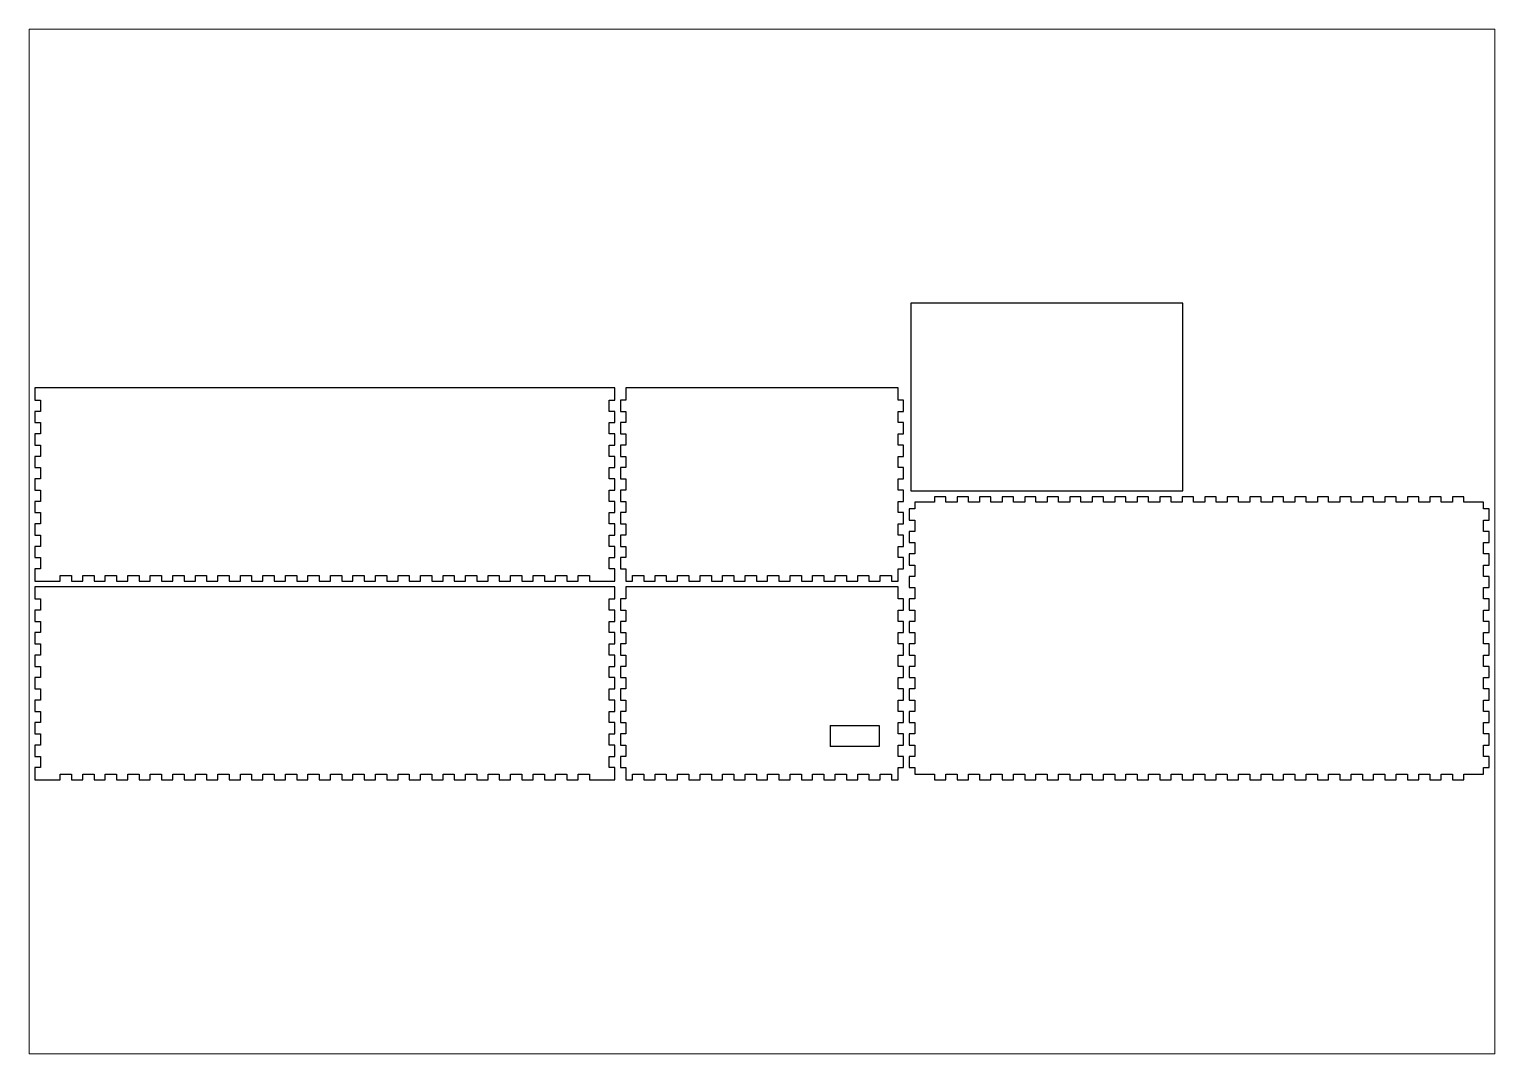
# Paper-space layout 'Layout1' of a CAD drawing. Header units: inches. Extents: x 1.14 to 10.26, y 0.8 to 7.17.
# The model-space entities are those that its viewports show. They can reach past a viewport. Long polylines and large blocks are cut down to what shows.
import ezdxf

# ---------------------------------------------------------------- set-up
doc = ezdxf.new("R2010")
doc.units = ezdxf.units.IN
doc.header["$MEASUREMENT"] = 0
for name, color, linetype in [('back_outsideCutPath', 7, 'Continuous'), ('bottom_outsideCutPath', 7, 'Continuous'), ('front_outsideCutPath', 7, 'Continuous'), ('left_outsideCutPath', 7, 'Continuous'), ('right_outsideCutPath', 7, 'Continuous')]:
    doc.layers.add(name, color=color, linetype=linetype)

msp = doc.modelspace()

# ---------------------------------------------------------------- linework, layer by layer
at = {"linetype": 'Continuous'}
for p, q in [((611.74, 257.2), (466.74, 257.2)), ((466.74, 257.2), (466.74, 157.2)), ((611.74, 157.2), (611.74, 257.2)), ((466.74, 157.2), (611.74, 157.2)), ((423.75, 32), (450, 32)), ((423.75, 32), (423.75, 20.75)), ((450, 32), (450, 20.75)), ((450, 20.75), (423.75, 20.75))]:
    msp.add_line(p, q, dxfattribs=at)
at = {"layer": 'back_outsideCutPath'}
for p, q in [((0, 212), (0, 205.5)), ((309, 212), (0, 212)), ((309, 205.5), (309, 212)), ((0, 205.5), (3, 205.5)), ((3, 205.5), (3, 199.5)), ((306, 199.5), (306, 205.5)), ((306, 205.5), (309, 205.5)), ((3, 199.5), (0, 199.5)), ((0, 199.5), (0, 193.5)), ((309, 199.5), (306, 199.5)), ((309, 193.5), (309, 199.5)), ((0, 193.5), (3, 193.5)), ((3, 187.5), (0, 187.5)), ((0, 187.5), (0, 181.5)), ((3, 193.5), (3, 187.5)), ((306, 187.5), (306, 193.5)), ((306, 193.5), (309, 193.5)), ((309, 187.5), (306, 187.5)), ((309, 181.5), (309, 187.5)), ((0, 181.5), (3, 181.5)), ((3, 181.5), (3, 175.5)), ((306, 175.5), (306, 181.5)), ((306, 181.5), (309, 181.5)), ((3, 175.5), (0, 175.5)), ((0, 175.5), (0, 169.5)), ((309, 175.5), (306, 175.5)), ((309, 169.5), (309, 175.5)), ((0, 169.5), (3, 169.5)), ((3, 169.5), (3, 163.5)), ((306, 163.5), (306, 169.5)), ((306, 169.5), (309, 169.5)), ((3, 163.5), (0, 163.5)), ((0, 163.5), (0, 157.5)), ((0, 157.5), (3, 157.5)), ((3, 157.5), (3, 151.5)), ((309, 163.5), (306, 163.5)), ((306, 151.5), (306, 157.5)), ((306, 157.5), (309, 157.5)), ((309, 157.5), (309, 163.5)), ((3, 151.5), (0, 151.5)), ((0, 151.5), (0, 145.5)), ((309, 151.5), (306, 151.5)), ((309, 145.5), (309, 151.5)), ((0, 145.5), (3, 145.5)), ((3, 145.5), (3, 139.5)), ((306, 139.5), (306, 145.5)), ((306, 145.5), (309, 145.5)), ((3, 139.5), (0, 139.5)), ((0, 139.5), (0, 133.5)), ((0, 133.5), (3, 133.5)), ((3, 133.5), (3, 127.5)), ((309, 139.5), (306, 139.5)), ((306, 127.5), (306, 133.5)), ((306, 133.5), (309, 133.5)), ((309, 133.5), (309, 139.5)), ((3, 127.5), (0, 127.5)), ((0, 127.5), (0, 121.5)), ((309, 127.5), (306, 127.5)), ((309, 121.5), (309, 127.5)), ((0, 121.5), (3, 121.5)), ((3, 121.5), (3, 115.5)), ((306, 115.5), (306, 121.5)), ((306, 121.5), (309, 121.5)), ((3, 115.5), (0, 115.5)), ((0, 115.5), (0, 109)), ((13.5, 109), (13.5, 112)), ((13.5, 112), (19.5, 112)), ((19.5, 112), (19.5, 109)), ((25.5, 109), (25.5, 112)), ((25.5, 112), (31.5, 112)), ((31.5, 112), (31.5, 109)), ((37.5, 109), (37.5, 112)), ((37.5, 112), (43.5, 112)), ((43.5, 112), (43.5, 109)), ((49.5, 109), (49.5, 112)), ((49.5, 112), (55.5, 112)), ((55.5, 112), (55.5, 109)), ((61.5, 109), (61.5, 112)), ((61.5, 112), (67.5, 112)), ((67.5, 112), (67.5, 109)), ((73.5, 109), (73.5, 112)), ((73.5, 112), (79.5, 112)), ((79.5, 112), (79.5, 109)), ((85.5, 109), (85.5, 112)), ((85.5, 112), (91.5, 112)), ((91.5, 112), (91.5, 109)), ((97.5, 109), (97.5, 112)), ((97.5, 112), (103.5, 112)), ((103.5, 112), (103.5, 109)), ((109.5, 109), (109.5, 112)), ((109.5, 112), (115.5, 112)), ((115.5, 112), (115.5, 109)), ((121.5, 109), (121.5, 112)), ((121.5, 112), (127.5, 112)), ((127.5, 112), (127.5, 109)), ((133.5, 109), (133.5, 112)), ((133.5, 112), (139.5, 112)), ((139.5, 112), (139.5, 109)), ((145.5, 109), (145.5, 112)), ((145.5, 112), (151.5, 112)), ((151.5, 112), (151.5, 109)), ((157.5, 109), (157.5, 112)), ((157.5, 112), (163.5, 112)), ((163.5, 112), (163.5, 109)), ((169.5, 109), (169.5, 112)), ((169.5, 112), (175.5, 112)), ((175.5, 112), (175.5, 109)), ((181.5, 109), (181.5, 112)), ((181.5, 112), (187.5, 112)), ((187.5, 112), (187.5, 109)), ((193.5, 109), (193.5, 112)), ((193.5, 112), (199.5, 112)), ((199.5, 112), (199.5, 109)), ((205.5, 109), (205.5, 112)), ((205.5, 112), (211.5, 112)), ((211.5, 112), (211.5, 109)), ((217.5, 109), (217.5, 112)), ((217.5, 112), (223.5, 112)), ((223.5, 112), (223.5, 109)), ((229.5, 109), (229.5, 112)), ((229.5, 112), (235.5, 112)), ((235.5, 112), (235.5, 109)), ((241.5, 109), (241.5, 112)), ((241.5, 112), (247.5, 112)), ((247.5, 112), (247.5, 109)), ((253.5, 109), (253.5, 112)), ((253.5, 112), (259.5, 112)), ((259.5, 112), (259.5, 109)), ((265.5, 109), (265.5, 112)), ((265.5, 112), (271.5, 112)), ((271.5, 112), (271.5, 109)), ((277.5, 109), (277.5, 112)), ((277.5, 112), (283.5, 112)), ((283.5, 112), (283.5, 109)), ((289.5, 109), (289.5, 112)), ((289.5, 112), (295.5, 112)), ((295.5, 112), (295.5, 109)), ((309, 115.5), (306, 115.5)), ((309, 109), (309, 115.5)), ((0, 109), (13.5, 109)), ((19.5, 109), (25.5, 109)), ((31.5, 109), (37.5, 109)), ((43.5, 109), (49.5, 109)), ((55.5, 109), (61.5, 109)), ((67.5, 109), (73.5, 109)), ((79.5, 109), (85.5, 109)), ((91.5, 109), (97.5, 109)), ((103.5, 109), (109.5, 109)), ((115.5, 109), (121.5, 109)), ((127.5, 109), (133.5, 109)), ((139.5, 109), (145.5, 109)), ((151.5, 109), (157.5, 109)), ((163.5, 109), (169.5, 109)), ((175.5, 109), (181.5, 109)), ((187.5, 109), (193.5, 109)), ((199.5, 109), (205.5, 109)), ((211.5, 109), (217.5, 109)), ((223.5, 109), (229.5, 109)), ((235.5, 109), (241.5, 109)), ((247.5, 109), (253.5, 109)), ((259.5, 109), (265.5, 109)), ((271.5, 109), (277.5, 109)), ((283.5, 109), (289.5, 109)), ((295.5, 109), (301.5, 109)), ((301.5, 109), (309, 109))]:
    msp.add_line(p, q, dxfattribs=at)
at = {"layer": 'bottom_outsideCutPath'}
for p, q in [((469, 151), (469, 147.5)), ((473.5, 151), (469, 151)), ((479.5, 151), (473.5, 151)), ((485.5, 154), (479.5, 154)), ((479.5, 154), (479.5, 151)), ((485.5, 151), (485.5, 154)), ((491.5, 151), (485.5, 151)), ((497.5, 154), (491.5, 154)), ((491.5, 154), (491.5, 151)), ((497.5, 151), (497.5, 154)), ((503.5, 151), (497.5, 151)), ((509.5, 154), (503.5, 154)), ((503.5, 154), (503.5, 151)), ((509.5, 151), (509.5, 154)), ((515.5, 151), (509.5, 151)), ((521.5, 154), (515.5, 154)), ((515.5, 154), (515.5, 151)), ((521.5, 151), (521.5, 154)), ((527.5, 151), (521.5, 151)), ((533.5, 154), (527.5, 154)), ((527.5, 154), (527.5, 151)), ((533.5, 151), (533.5, 154)), ((539.5, 151), (533.5, 151)), ((545.5, 154), (539.5, 154)), ((539.5, 154), (539.5, 151)), ((545.5, 151), (545.5, 154)), ((551.5, 151), (545.5, 151)), ((557.5, 154), (551.5, 154)), ((551.5, 154), (551.5, 151)), ((557.5, 151), (557.5, 154)), ((563.5, 151), (557.5, 151)), ((569.5, 154), (563.5, 154)), ((563.5, 154), (563.5, 151)), ((569.5, 151), (569.5, 154)), ((575.5, 151), (569.5, 151)), ((581.5, 154), (575.5, 154)), ((575.5, 154), (575.5, 151)), ((581.5, 151), (581.5, 154)), ((587.5, 151), (581.5, 151)), ((593.5, 154), (587.5, 154)), ((587.5, 154), (587.5, 151)), ((593.5, 151), (593.5, 154)), ((599.5, 151), (593.5, 151)), ((605.5, 154), (599.5, 154)), ((599.5, 154), (599.5, 151)), ((605.5, 151), (605.5, 154)), ((611.5, 151), (605.5, 151)), ((617.5, 154), (611.5, 154)), ((611.5, 154), (611.5, 151)), ((617.5, 151), (617.5, 154)), ((623.5, 151), (617.5, 151)), ((629.5, 154), (623.5, 154)), ((623.5, 154), (623.5, 151)), ((629.5, 151), (629.5, 154)), ((635.5, 151), (629.5, 151)), ((641.5, 154), (635.5, 154)), ((635.5, 154), (635.5, 151)), ((641.5, 151), (641.5, 154)), ((647.5, 151), (641.5, 151)), ((653.5, 154), (647.5, 154)), ((647.5, 154), (647.5, 151)), ((653.5, 151), (653.5, 154)), ((659.5, 151), (653.5, 151)), ((665.5, 154), (659.5, 154)), ((659.5, 154), (659.5, 151)), ((665.5, 151), (665.5, 154)), ((671.5, 151), (665.5, 151)), ((677.5, 154), (671.5, 154)), ((671.5, 154), (671.5, 151)), ((677.5, 151), (677.5, 154)), ((683.5, 151), (677.5, 151)), ((689.5, 154), (683.5, 154)), ((683.5, 154), (683.5, 151)), ((689.5, 151), (689.5, 154)), ((695.5, 151), (689.5, 151)), ((701.5, 154), (695.5, 154)), ((695.5, 154), (695.5, 151)), ((701.5, 151), (701.5, 154)), ((707.5, 151), (701.5, 151)), ((713.5, 154), (707.5, 154)), ((707.5, 154), (707.5, 151)), ((713.5, 151), (713.5, 154)), ((719.5, 151), (713.5, 151)), ((725.5, 154), (719.5, 154)), ((719.5, 154), (719.5, 151)), ((725.5, 151), (725.5, 154)), ((731.5, 151), (725.5, 151)), ((737.5, 154), (731.5, 154)), ((731.5, 154), (731.5, 151)), ((737.5, 151), (737.5, 154)), ((743.5, 151), (737.5, 151)), ((749.5, 154), (743.5, 154)), ((743.5, 154), (743.5, 151)), ((749.5, 151), (749.5, 154)), ((755.5, 151), (749.5, 151)), ((761.5, 154), (755.5, 154)), ((755.5, 154), (755.5, 151)), ((761.5, 151), (761.5, 154)), ((772, 151), (761.5, 151)), ((772, 147.5), (772, 151)), ((469, 147.5), (466, 147.5)), ((466, 147.5), (466, 141.5)), ((466, 141.5), (469, 141.5)), ((469, 141.5), (469, 135.5)), ((775, 147.5), (772, 147.5)), ((772, 135.5), (772, 141.5)), ((772, 141.5), (775, 141.5)), ((775, 141.5), (775, 147.5)), ((469, 135.5), (466, 135.5)), ((466, 135.5), (466, 129.5)), ((775, 135.5), (772, 135.5)), ((775, 129.5), (775, 135.5)), ((466, 129.5), (469, 129.5)), ((469, 129.5), (469, 123.5)), ((772, 123.5), (772, 129.5)), ((772, 129.5), (775, 129.5)), ((469, 123.5), (466, 123.5)), ((466, 123.5), (466, 117.5)), ((466, 117.5), (469, 117.5)), ((469, 117.5), (469, 111.5)), ((775, 123.5), (772, 123.5)), ((772, 111.5), (772, 117.5)), ((772, 117.5), (775, 117.5)), ((775, 117.5), (775, 123.5)), ((469, 111.5), (466, 111.5)), ((466, 111.5), (466, 105.5)), ((775, 111.5), (772, 111.5)), ((775, 105.5), (775, 111.5)), ((466, 105.5), (469, 105.5)), ((469, 105.5), (469, 99.5)), ((772, 99.5), (772, 105.5)), ((772, 105.5), (775, 105.5)), ((469, 99.5), (466, 99.5)), ((466, 99.5), (466, 93.5)), ((775, 99.5), (772, 99.5)), ((775, 93.5), (775, 99.5)), ((466, 93.5), (469, 93.5)), ((469, 87.5), (466, 87.5)), ((466, 87.5), (466, 81.5)), ((469, 93.5), (469, 87.5)), ((772, 87.5), (772, 93.5)), ((772, 93.5), (775, 93.5)), ((775, 87.5), (772, 87.5)), ((775, 81.5), (775, 87.5)), ((466, 81.5), (469, 81.5)), ((469, 81.5), (469, 75.5)), ((772, 75.5), (772, 81.5)), ((772, 81.5), (775, 81.5)), ((469, 75.5), (466, 75.5)), ((466, 75.5), (466, 69.5)), ((775, 75.5), (772, 75.5)), ((775, 69.5), (775, 75.5)), ((466, 69.5), (469, 69.5)), ((469, 63.5), (466, 63.5)), ((466, 63.5), (466, 57.5)), ((469, 69.5), (469, 63.5)), ((772, 63.5), (772, 69.5)), ((772, 69.5), (775, 69.5)), ((775, 63.5), (772, 63.5)), ((775, 57.5), (775, 63.5)), ((466, 57.5), (469, 57.5)), ((469, 57.5), (469, 51.5)), ((772, 51.5), (772, 57.5)), ((772, 57.5), (775, 57.5)), ((469, 51.5), (466, 51.5)), ((466, 51.5), (466, 45.5)), ((775, 51.5), (772, 51.5)), ((775, 45.5), (775, 51.5)), ((466, 45.5), (469, 45.5)), ((469, 39.5), (466, 39.5)), ((466, 39.5), (466, 33.5)), ((469, 45.5), (469, 39.5)), ((772, 39.5), (772, 45.5)), ((772, 45.5), (775, 45.5)), ((775, 39.5), (772, 39.5)), ((775, 33.5), (775, 39.5)), ((466, 33.5), (469, 33.5)), ((469, 33.5), (469, 27.5)), ((772, 27.5), (772, 33.5)), ((772, 33.5), (775, 33.5)), ((469, 27.5), (466, 27.5)), ((466, 27.5), (466, 21.5)), ((775, 27.5), (772, 27.5)), ((775, 21.5), (775, 27.5)), ((466, 21.5), (469, 21.5)), ((469, 21.5), (469, 15.5)), ((772, 15.5), (772, 21.5)), ((772, 21.5), (775, 21.5)), ((469, 15.5), (466, 15.5)), ((466, 15.5), (466, 9.5)), ((466, 9.5), (469, 9.5)), ((469, 9.5), (469, 6)), ((775, 15.5), (772, 15.5)), ((772, 6), (772, 9.5)), ((772, 9.5), (775, 9.5)), ((775, 9.5), (775, 15.5)), ((469, 6), (479.5, 6)), ((479.5, 6), (479.5, 3)), ((479.5, 3), (485.5, 3)), ((485.5, 3), (485.5, 6)), ((485.5, 6), (491.5, 6)), ((491.5, 6), (491.5, 3)), ((491.5, 3), (497.5, 3)), ((497.5, 3), (497.5, 6)), ((497.5, 6), (503.5, 6)), ((503.5, 6), (503.5, 3)), ((503.5, 3), (509.5, 3)), ((509.5, 3), (509.5, 6)), ((509.5, 6), (515.5, 6)), ((515.5, 6), (515.5, 3)), ((515.5, 3), (521.5, 3)), ((521.5, 3), (521.5, 6)), ((521.5, 6), (527.5, 6)), ((527.5, 6), (527.5, 3)), ((527.5, 3), (533.5, 3)), ((533.5, 3), (533.5, 6)), ((533.5, 6), (539.5, 6)), ((539.5, 6), (539.5, 3)), ((539.5, 3), (545.5, 3)), ((545.5, 3), (545.5, 6)), ((545.5, 6), (551.5, 6)), ((551.5, 6), (551.5, 3)), ((551.5, 3), (557.5, 3)), ((557.5, 3), (557.5, 6)), ((557.5, 6), (563.5, 6)), ((563.5, 6), (563.5, 3)), ((563.5, 3), (569.5, 3)), ((569.5, 3), (569.5, 6)), ((569.5, 6), (575.5, 6)), ((575.5, 6), (575.5, 3)), ((575.5, 3), (581.5, 3)), ((581.5, 3), (581.5, 6)), ((581.5, 6), (587.5, 6)), ((587.5, 6), (587.5, 3)), ((587.5, 3), (593.5, 3)), ((593.5, 3), (593.5, 6)), ((593.5, 6), (599.5, 6)), ((599.5, 6), (599.5, 3)), ((599.5, 3), (605.5, 3)), ((605.5, 3), (605.5, 6)), ((605.5, 6), (611.5, 6)), ((611.5, 6), (611.5, 3)), ((611.5, 3), (617.5, 3)), ((617.5, 3), (617.5, 6)), ((617.5, 6), (623.5, 6)), ((623.5, 6), (623.5, 3)), ((623.5, 3), (629.5, 3)), ((629.5, 3), (629.5, 6)), ((629.5, 6), (635.5, 6)), ((635.5, 6), (635.5, 3)), ((635.5, 3), (641.5, 3)), ((641.5, 3), (641.5, 6)), ((641.5, 6), (647.5, 6)), ((647.5, 6), (647.5, 3)), ((647.5, 3), (653.5, 3)), ((653.5, 3), (653.5, 6)), ((653.5, 6), (659.5, 6)), ((659.5, 6), (659.5, 3)), ((659.5, 3), (665.5, 3)), ((665.5, 3), (665.5, 6)), ((665.5, 6), (671.5, 6)), ((671.5, 6), (671.5, 3)), ((671.5, 3), (677.5, 3)), ((677.5, 3), (677.5, 6)), ((677.5, 6), (683.5, 6)), ((683.5, 6), (683.5, 3)), ((683.5, 3), (689.5, 3)), ((689.5, 3), (689.5, 6)), ((689.5, 6), (695.5, 6)), ((695.5, 6), (695.5, 3)), ((695.5, 3), (701.5, 3)), ((701.5, 3), (701.5, 6)), ((701.5, 6), (707.5, 6)), ((707.5, 6), (707.5, 3)), ((707.5, 3), (713.5, 3)), ((713.5, 3), (713.5, 6)), ((713.5, 6), (719.5, 6)), ((719.5, 6), (719.5, 3)), ((719.5, 3), (725.5, 3)), ((725.5, 3), (725.5, 6)), ((725.5, 6), (731.5, 6)), ((731.5, 6), (731.5, 3)), ((731.5, 3), (737.5, 3)), ((737.5, 3), (737.5, 6)), ((737.5, 6), (743.5, 6)), ((743.5, 6), (743.5, 3)), ((743.5, 3), (749.5, 3)), ((749.5, 3), (749.5, 6)), ((749.5, 6), (755.5, 6)), ((755.5, 6), (755.5, 3)), ((755.5, 3), (761.5, 3)), ((761.5, 3), (761.5, 6)), ((761.5, 6), (767.5, 6)), ((767.5, 6), (772, 6))]:
    msp.add_line(p, q, dxfattribs=at)
at = {"layer": 'front_outsideCutPath'}
for p, q in [((0, 106), (0, 99.5)), ((309, 106), (0, 106)), ((309, 99.5), (309, 106)), ((0, 99.5), (3, 99.5)), ((3, 99.5), (3, 93.5)), ((306, 93.5), (306, 99.5)), ((306, 99.5), (309, 99.5)), ((3, 93.5), (0, 93.5)), ((0, 93.5), (0, 87.5)), ((0, 87.5), (3, 87.5)), ((3, 87.5), (3, 81.5)), ((309, 93.5), (306, 93.5)), ((306, 81.5), (306, 87.5)), ((306, 87.5), (309, 87.5)), ((309, 87.5), (309, 93.5)), ((3, 81.5), (0, 81.5)), ((0, 81.5), (0, 75.5)), ((309, 81.5), (306, 81.5)), ((309, 75.5), (309, 81.5)), ((0, 75.5), (3, 75.5)), ((3, 75.5), (3, 69.5)), ((306, 69.5), (306, 75.5)), ((306, 75.5), (309, 75.5)), ((3, 69.5), (0, 69.5)), ((0, 69.5), (0, 63.5)), ((0, 63.5), (3, 63.5)), ((3, 63.5), (3, 57.5)), ((309, 69.5), (306, 69.5)), ((306, 57.5), (306, 63.5)), ((306, 63.5), (309, 63.5)), ((309, 63.5), (309, 69.5)), ((3, 57.5), (0, 57.5)), ((0, 57.5), (0, 51.5)), ((309, 57.5), (306, 57.5)), ((309, 51.5), (309, 57.5)), ((0, 51.5), (3, 51.5)), ((3, 51.5), (3, 45.5)), ((306, 45.5), (306, 51.5)), ((306, 51.5), (309, 51.5)), ((3, 45.5), (0, 45.5)), ((0, 45.5), (0, 39.5)), ((0, 39.5), (3, 39.5)), ((3, 39.5), (3, 33.5)), ((309, 45.5), (306, 45.5)), ((306, 33.5), (306, 39.5)), ((306, 39.5), (309, 39.5)), ((309, 39.5), (309, 45.5)), ((3, 33.5), (0, 33.5)), ((0, 33.5), (0, 27.5)), ((309, 33.5), (306, 33.5)), ((309, 27.5), (309, 33.5)), ((0, 27.5), (3, 27.5)), ((3, 27.5), (3, 21.5)), ((306, 21.5), (306, 27.5)), ((306, 27.5), (309, 27.5)), ((3, 21.5), (0, 21.5)), ((0, 21.5), (0, 15.5)), ((309, 21.5), (306, 21.5)), ((309, 15.5), (309, 21.5)), ((0, 15.5), (3, 15.5)), ((3, 9.5), (0, 9.5)), ((0, 9.5), (0, 3)), ((3, 15.5), (3, 9.5)), ((306, 9.5), (306, 15.5)), ((306, 15.5), (309, 15.5)), ((309, 9.5), (306, 9.5)), ((309, 3), (309, 9.5)), ((0, 3), (13.5, 3)), ((13.5, 3), (13.5, 6)), ((13.5, 6), (19.5, 6)), ((19.5, 6), (19.5, 3)), ((19.5, 3), (25.5, 3)), ((25.5, 3), (25.5, 6)), ((25.5, 6), (31.5, 6)), ((31.5, 6), (31.5, 3)), ((31.5, 3), (37.5, 3)), ((37.5, 3), (37.5, 6)), ((37.5, 6), (43.5, 6)), ((43.5, 6), (43.5, 3)), ((43.5, 3), (49.5, 3)), ((49.5, 3), (49.5, 6)), ((49.5, 6), (55.5, 6)), ((55.5, 6), (55.5, 3)), ((55.5, 3), (61.5, 3)), ((61.5, 3), (61.5, 6)), ((61.5, 6), (67.5, 6)), ((67.5, 6), (67.5, 3)), ((67.5, 3), (73.5, 3)), ((73.5, 3), (73.5, 6)), ((73.5, 6), (79.5, 6)), ((79.5, 6), (79.5, 3)), ((79.5, 3), (85.5, 3)), ((85.5, 3), (85.5, 6)), ((85.5, 6), (91.5, 6)), ((91.5, 6), (91.5, 3)), ((91.5, 3), (97.5, 3)), ((97.5, 3), (97.5, 6)), ((97.5, 6), (103.5, 6)), ((103.5, 6), (103.5, 3)), ((103.5, 3), (109.5, 3)), ((109.5, 3), (109.5, 6)), ((109.5, 6), (115.5, 6)), ((115.5, 6), (115.5, 3)), ((115.5, 3), (121.5, 3)), ((121.5, 3), (121.5, 6)), ((121.5, 6), (127.5, 6)), ((127.5, 6), (127.5, 3)), ((127.5, 3), (133.5, 3)), ((133.5, 3), (133.5, 6)), ((133.5, 6), (139.5, 6)), ((139.5, 6), (139.5, 3)), ((139.5, 3), (145.5, 3)), ((145.5, 3), (145.5, 6)), ((145.5, 6), (151.5, 6)), ((151.5, 6), (151.5, 3)), ((151.5, 3), (157.5, 3)), ((157.5, 3), (157.5, 6)), ((157.5, 6), (163.5, 6)), ((163.5, 6), (163.5, 3)), ((163.5, 3), (169.5, 3)), ((169.5, 3), (169.5, 6)), ((169.5, 6), (175.5, 6)), ((175.5, 6), (175.5, 3)), ((175.5, 3), (181.5, 3)), ((181.5, 3), (181.5, 6)), ((181.5, 6), (187.5, 6)), ((187.5, 6), (187.5, 3)), ((187.5, 3), (193.5, 3)), ((193.5, 3), (193.5, 6)), ((193.5, 6), (199.5, 6)), ((199.5, 6), (199.5, 3)), ((199.5, 3), (205.5, 3)), ((205.5, 3), (205.5, 6)), ((205.5, 6), (211.5, 6)), ((211.5, 6), (211.5, 3)), ((211.5, 3), (217.5, 3)), ((217.5, 3), (217.5, 6)), ((217.5, 6), (223.5, 6)), ((223.5, 6), (223.5, 3)), ((223.5, 3), (229.5, 3)), ((229.5, 3), (229.5, 6)), ((229.5, 6), (235.5, 6)), ((235.5, 6), (235.5, 3)), ((235.5, 3), (241.5, 3)), ((241.5, 3), (241.5, 6)), ((241.5, 6), (247.5, 6)), ((247.5, 6), (247.5, 3)), ((247.5, 3), (253.5, 3)), ((253.5, 3), (253.5, 6)), ((253.5, 6), (259.5, 6)), ((259.5, 6), (259.5, 3)), ((259.5, 3), (265.5, 3)), ((265.5, 3), (265.5, 6)), ((265.5, 6), (271.5, 6)), ((271.5, 6), (271.5, 3)), ((271.5, 3), (277.5, 3)), ((277.5, 3), (277.5, 6)), ((277.5, 6), (283.5, 6)), ((283.5, 6), (283.5, 3)), ((283.5, 3), (289.5, 3)), ((289.5, 3), (289.5, 6)), ((289.5, 6), (295.5, 6)), ((295.5, 6), (295.5, 3)), ((295.5, 3), (301.5, 3)), ((301.5, 3), (309, 3))]:
    msp.add_line(p, q, dxfattribs=at)
at = {"layer": 'left_outsideCutPath'}
for p, q in [((315, 106), (315, 99.5)), ((460, 106), (315, 106)), ((460, 99.5), (460, 106)), ((315, 99.5), (312, 99.5)), ((312, 99.5), (312, 93.5)), ((463, 99.5), (460, 99.5)), ((463, 93.5), (463, 99.5)), ((312, 93.5), (315, 93.5)), ((315, 87.5), (312, 87.5)), ((312, 87.5), (312, 81.5)), ((315, 93.5), (315, 87.5)), ((460, 87.5), (460, 93.5)), ((460, 93.5), (463, 93.5)), ((463, 87.5), (460, 87.5)), ((463, 81.5), (463, 87.5)), ((312, 81.5), (315, 81.5)), ((315, 81.5), (315, 75.5)), ((460, 75.5), (460, 81.5)), ((460, 81.5), (463, 81.5)), ((315, 75.5), (312, 75.5)), ((312, 75.5), (312, 69.5)), ((463, 75.5), (460, 75.5)), ((463, 69.5), (463, 75.5)), ((312, 69.5), (315, 69.5)), ((315, 63.5), (312, 63.5)), ((312, 63.5), (312, 57.5)), ((315, 69.5), (315, 63.5)), ((460, 63.5), (460, 69.5)), ((460, 69.5), (463, 69.5)), ((463, 63.5), (460, 63.5)), ((463, 57.5), (463, 63.5)), ((312, 57.5), (315, 57.5)), ((315, 57.5), (315, 51.5)), ((460, 51.5), (460, 57.5)), ((460, 57.5), (463, 57.5)), ((315, 51.5), (312, 51.5)), ((312, 51.5), (312, 45.5)), ((463, 51.5), (460, 51.5)), ((463, 45.5), (463, 51.5)), ((312, 45.5), (315, 45.5)), ((315, 39.5), (312, 39.5)), ((312, 39.5), (312, 33.5)), ((315, 45.5), (315, 39.5)), ((460, 39.5), (460, 45.5)), ((460, 45.5), (463, 45.5)), ((463, 39.5), (460, 39.5)), ((463, 33.5), (463, 39.5)), ((312, 33.5), (315, 33.5)), ((315, 33.5), (315, 27.5)), ((460, 27.5), (460, 33.5)), ((460, 33.5), (463, 33.5)), ((315, 27.5), (312, 27.5)), ((312, 27.5), (312, 21.5)), ((463, 27.5), (460, 27.5)), ((463, 21.5), (463, 27.5)), ((312, 21.5), (315, 21.5)), ((315, 21.5), (315, 15.5)), ((460, 15.5), (460, 21.5)), ((460, 21.5), (463, 21.5)), ((315, 15.5), (312, 15.5)), ((312, 15.5), (312, 9.5)), ((312, 9.5), (315, 9.5)), ((315, 9.5), (315, 3)), ((463, 15.5), (460, 15.5)), ((460, 3), (460, 9.5)), ((460, 9.5), (463, 9.5)), ((463, 9.5), (463, 15.5)), ((315, 3), (318.5, 3)), ((318.5, 3), (318.5, 6)), ((318.5, 6), (324.5, 6)), ((324.5, 6), (324.5, 3)), ((324.5, 3), (330.5, 3)), ((330.5, 3), (330.5, 6)), ((330.5, 6), (336.5, 6)), ((336.5, 6), (336.5, 3)), ((336.5, 3), (342.5, 3)), ((342.5, 3), (342.5, 6)), ((342.5, 6), (348.5, 6)), ((348.5, 6), (348.5, 3)), ((348.5, 3), (354.5, 3)), ((354.5, 3), (354.5, 6)), ((354.5, 6), (360.5, 6)), ((360.5, 6), (360.5, 3)), ((360.5, 3), (366.5, 3)), ((366.5, 3), (366.5, 6)), ((366.5, 6), (372.5, 6)), ((372.5, 6), (372.5, 3)), ((372.5, 3), (378.5, 3)), ((378.5, 3), (378.5, 6)), ((378.5, 6), (384.5, 6)), ((384.5, 6), (384.5, 3)), ((384.5, 3), (390.5, 3)), ((390.5, 3), (390.5, 6)), ((390.5, 6), (396.5, 6)), ((396.5, 6), (396.5, 3)), ((396.5, 3), (402.5, 3)), ((402.5, 3), (402.5, 6)), ((402.5, 6), (408.5, 6)), ((408.5, 6), (408.5, 3)), ((408.5, 3), (414.5, 3)), ((414.5, 3), (414.5, 6)), ((414.5, 6), (420.5, 6)), ((420.5, 6), (420.5, 3)), ((420.5, 3), (426.5, 3)), ((426.5, 3), (426.5, 6)), ((426.5, 6), (432.5, 6)), ((432.5, 6), (432.5, 3)), ((432.5, 3), (438.5, 3)), ((438.5, 3), (438.5, 6)), ((438.5, 6), (444.5, 6)), ((444.5, 6), (444.5, 3)), ((444.5, 3), (450.5, 3)), ((450.5, 3), (450.5, 6)), ((450.5, 6), (456.5, 6)), ((456.5, 6), (456.5, 3)), ((456.5, 3), (460, 3))]:
    msp.add_line(p, q, dxfattribs=at)
at = {"layer": 'right_outsideCutPath'}
for p, q in [((315, 212), (315, 205.5)), ((460, 212), (315, 212)), ((460, 205.5), (460, 212)), ((315, 205.5), (312, 205.5)), ((312, 205.5), (312, 199.5)), ((463, 205.5), (460, 205.5)), ((463, 199.5), (463, 205.5)), ((312, 199.5), (315, 199.5)), ((315, 199.5), (315, 193.5)), ((460, 193.5), (460, 199.5)), ((460, 199.5), (463, 199.5)), ((315, 193.5), (312, 193.5)), ((312, 193.5), (312, 187.5)), ((312, 187.5), (315, 187.5)), ((315, 187.5), (315, 181.5)), ((463, 193.5), (460, 193.5)), ((460, 181.5), (460, 187.5)), ((460, 187.5), (463, 187.5)), ((463, 187.5), (463, 193.5)), ((315, 181.5), (312, 181.5)), ((312, 181.5), (312, 175.5)), ((463, 181.5), (460, 181.5)), ((463, 175.5), (463, 181.5)), ((312, 175.5), (315, 175.5)), ((315, 175.5), (315, 169.5)), ((460, 169.5), (460, 175.5)), ((460, 175.5), (463, 175.5)), ((315, 169.5), (312, 169.5)), ((312, 169.5), (312, 163.5)), ((463, 169.5), (460, 169.5)), ((463, 163.5), (463, 169.5)), ((312, 163.5), (315, 163.5)), ((315, 157.5), (312, 157.5)), ((312, 157.5), (312, 151.5)), ((315, 163.5), (315, 157.5)), ((460, 157.5), (460, 163.5)), ((460, 163.5), (463, 163.5)), ((463, 157.5), (460, 157.5)), ((463, 151.5), (463, 157.5)), ((312, 151.5), (315, 151.5)), ((315, 151.5), (315, 145.5)), ((460, 145.5), (460, 151.5)), ((460, 151.5), (463, 151.5)), ((315, 145.5), (312, 145.5)), ((312, 145.5), (312, 139.5)), ((463, 145.5), (460, 145.5)), ((463, 139.5), (463, 145.5)), ((312, 139.5), (315, 139.5)), ((315, 133.5), (312, 133.5)), ((312, 133.5), (312, 127.5)), ((315, 139.5), (315, 133.5)), ((460, 133.5), (460, 139.5)), ((460, 139.5), (463, 139.5)), ((463, 133.5), (460, 133.5)), ((463, 127.5), (463, 133.5)), ((312, 127.5), (315, 127.5)), ((315, 127.5), (315, 121.5)), ((460, 121.5), (460, 127.5)), ((460, 127.5), (463, 127.5)), ((315, 121.5), (312, 121.5)), ((312, 121.5), (312, 115.5)), ((463, 121.5), (460, 121.5)), ((463, 115.5), (463, 121.5)), ((312, 115.5), (315, 115.5)), ((315, 115.5), (315, 109)), ((318.5, 109), (318.5, 112)), ((318.5, 112), (324.5, 112)), ((324.5, 112), (324.5, 109)), ((330.5, 109), (330.5, 112)), ((330.5, 112), (336.5, 112)), ((336.5, 112), (336.5, 109)), ((342.5, 109), (342.5, 112)), ((342.5, 112), (348.5, 112)), ((348.5, 112), (348.5, 109)), ((354.5, 109), (354.5, 112)), ((354.5, 112), (360.5, 112)), ((360.5, 112), (360.5, 109)), ((366.5, 109), (366.5, 112)), ((366.5, 112), (372.5, 112)), ((372.5, 112), (372.5, 109)), ((378.5, 109), (378.5, 112)), ((378.5, 112), (384.5, 112)), ((384.5, 112), (384.5, 109)), ((390.5, 109), (390.5, 112)), ((390.5, 112), (396.5, 112)), ((396.5, 112), (396.5, 109)), ((402.5, 109), (402.5, 112)), ((402.5, 112), (408.5, 112)), ((408.5, 112), (408.5, 109)), ((414.5, 109), (414.5, 112)), ((414.5, 112), (420.5, 112)), ((420.5, 112), (420.5, 109)), ((426.5, 109), (426.5, 112)), ((426.5, 112), (432.5, 112)), ((432.5, 112), (432.5, 109)), ((438.5, 109), (438.5, 112)), ((438.5, 112), (444.5, 112)), ((444.5, 112), (444.5, 109)), ((450.5, 109), (450.5, 112)), ((450.5, 112), (456.5, 112)), ((456.5, 112), (456.5, 109)), ((460, 109), (460, 115.5)), ((460, 115.5), (463, 115.5)), ((315, 109), (318.5, 109)), ((324.5, 109), (330.5, 109)), ((336.5, 109), (342.5, 109)), ((348.5, 109), (354.5, 109)), ((360.5, 109), (366.5, 109)), ((372.5, 109), (378.5, 109)), ((384.5, 109), (390.5, 109)), ((396.5, 109), (402.5, 109)), ((408.5, 109), (414.5, 109)), ((420.5, 109), (426.5, 109)), ((432.5, 109), (438.5, 109)), ((444.5, 109), (450.5, 109)), ((456.5, 109), (460, 109))]:
    msp.add_line(p, q, dxfattribs=at)

psp = doc.layouts.get("Layout1")

# ---------------------------------------------------------------- viewports
at = {"layer": '0', "linetype": 'Continuous'}
psp.add_viewport(center=(5.6979, 3.9854), size=(9.1167, 6.376667), view_center_point=(387.5, 130.1021), view_height=546.277087, dxfattribs=at)

doc.saveas('drawing.dxf')
